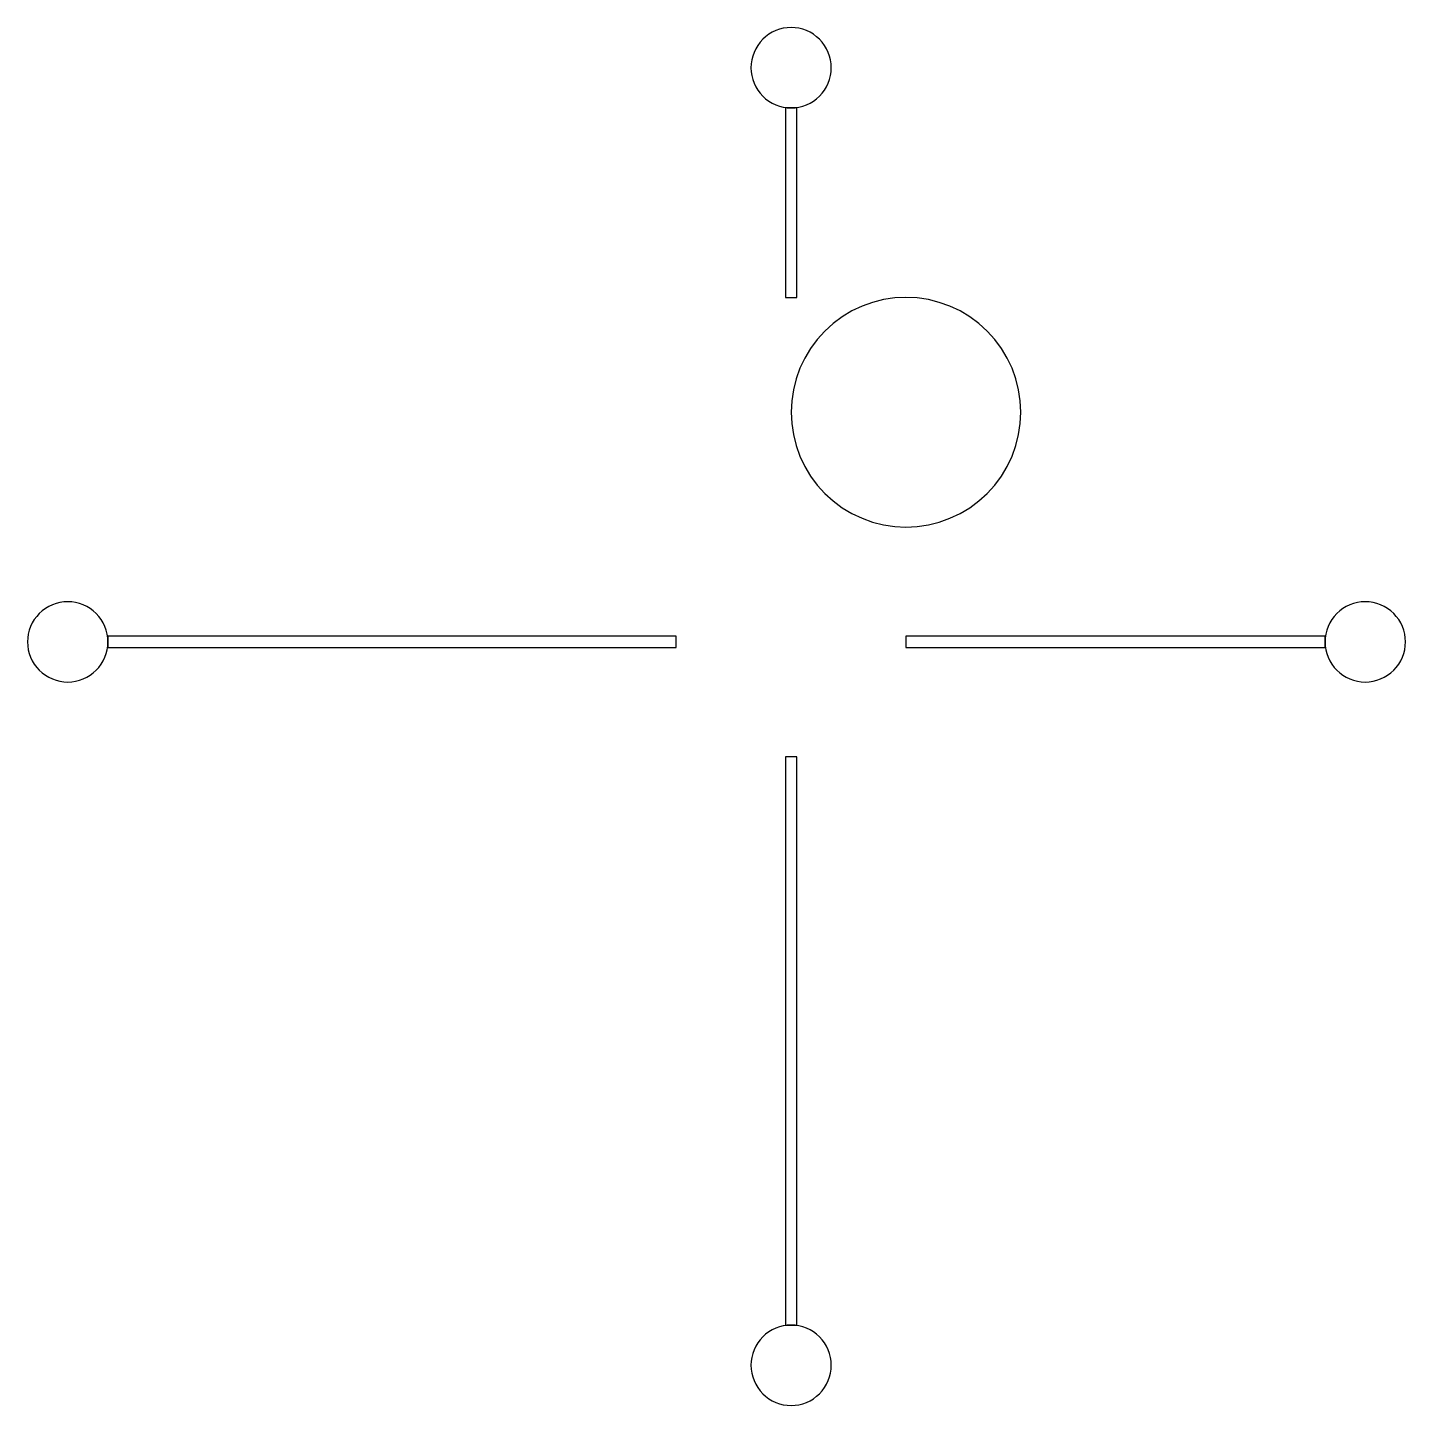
# Model space of a CAD drawing. Header units: millimetres. Extents: x 3.4 to 15.3, y 3.4 to 15.3.
import ezdxf

# ---------------------------------------------------------------- set-up
doc = ezdxf.new("R2010")
doc.units = ezdxf.units.MM
doc.layers.add('PCB_LAYERS', color=7, linetype='CONTINUOUS')

msp = doc.modelspace()

# ---------------------------------------------------------------- linework, layer by layer
at = {"layer": 'PCB_LAYERS', "color": 35, "true_color": 0xb87333}
for points in [[(10.034305, 14.651686), (10.068281, 14.656726), (10.101599, 14.665071), (10.133939, 14.676643), (10.164988, 14.691328), (10.194449, 14.708986), (10.222037, 14.729447), (10.247487, 14.752513), (10.270553, 14.777963), (10.291014, 14.805551), (10.308672, 14.835012), (10.323357, 14.866061), (10.334929, 14.898401), (10.343274, 14.931719), (10.348314, 14.965695), (10.35, 15), (10.348314, 15.034305), (10.343274, 15.068281), (10.334929, 15.101599), (10.323357, 15.133939), (10.308672, 15.164988), (10.291014, 15.194449), (10.270553, 15.222037), (10.247487, 15.247487), (10.222037, 15.270553), (10.194449, 15.291014), (10.164988, 15.308672), (10.133939, 15.323357), (10.101599, 15.334929), (10.068281, 15.343274), (10.034305, 15.348314), (10, 15.35), (9.965695, 15.348314), (9.931719, 15.343274), (9.898401, 15.334929), (9.866061, 15.323357), (9.835012, 15.308672), (9.805551, 15.291014), (9.777963, 15.270553), (9.752513, 15.247487), (9.729447, 15.222037), (9.708986, 15.194449), (9.691328, 15.164988), (9.676643, 15.133939), (9.665071, 15.101599), (9.656726, 15.068281), (9.651686, 15.034305), (9.65, 15), (9.651686, 14.965695), (9.656726, 14.931719), (9.665071, 14.898401), (9.676643, 14.866061), (9.691328, 14.835012), (9.708986, 14.805551), (9.729447, 14.777963), (9.752513, 14.752513), (9.777963, 14.729447), (9.805551, 14.708986), (9.835012, 14.691328), (9.866061, 14.676643), (9.898401, 14.665071), (9.931719, 14.656726), (9.965695, 14.651686), (10, 14.65)], [(10.05, 14.65), (9.95, 14.65), (9.95, 13), (10.05, 13)], [(11.098017, 11.004816), (11.19509, 11.019215), (11.290284, 11.04306), (11.382683, 11.076121), (11.471396, 11.118079), (11.55557, 11.168531), (11.634393, 11.22699), (11.707106, 11.292894), (11.77301, 11.365607), (11.831469, 11.44443), (11.881921, 11.528604), (11.923879, 11.617317), (11.95694, 11.709716), (11.980785, 11.80491), (11.995184, 11.901983), (12, 12), (11.995184, 12.098017), (11.980785, 12.19509), (11.95694, 12.290284), (11.923879, 12.382683), (11.881921, 12.471396), (11.831469, 12.55557), (11.77301, 12.634393), (11.707106, 12.707106), (11.634393, 12.77301), (11.55557, 12.831469), (11.471396, 12.881921), (11.382683, 12.923879), (11.290284, 12.95694), (11.19509, 12.980785), (11.098017, 12.995184), (11, 13), (10.901983, 12.995184), (10.80491, 12.980785), (10.709716, 12.95694), (10.617317, 12.923879), (10.528604, 12.881921), (10.44443, 12.831469), (10.365607, 12.77301), (10.292894, 12.707106), (10.22699, 12.634393), (10.168531, 12.55557), (10.118079, 12.471396), (10.076121, 12.382683), (10.04306, 12.290284), (10.019215, 12.19509), (10.004816, 12.098017), (10, 12), (10.004816, 11.901983), (10.019215, 11.80491), (10.04306, 11.709716), (10.076121, 11.617317), (10.118079, 11.528604), (10.168531, 11.44443), (10.22699, 11.365607), (10.292894, 11.292894), (10.365607, 11.22699), (10.44443, 11.168531), (10.528604, 11.118079), (10.617317, 11.076121), (10.709716, 11.04306), (10.80491, 11.019215), (10.901983, 11.004816), (11, 11)], [(3.734305, 9.651686), (3.768281, 9.656726), (3.801599, 9.665071), (3.833939, 9.676643), (3.864988, 9.691328), (3.894449, 9.708986), (3.922037, 9.729447), (3.947487, 9.752513), (3.970553, 9.777963), (3.991014, 9.805551), (4.008672, 9.835012), (4.023357, 9.866061), (4.034929, 9.898401), (4.043274, 9.931719), (4.048314, 9.965695), (4.05, 10), (4.048314, 10.034305), (4.043274, 10.068281), (4.034929, 10.101599), (4.023357, 10.133939), (4.008672, 10.164988), (3.991014, 10.194449), (3.970553, 10.222037), (3.947487, 10.247487), (3.922037, 10.270553), (3.894449, 10.291014), (3.864988, 10.308672), (3.833939, 10.323357), (3.801599, 10.334929), (3.768281, 10.343274), (3.734305, 10.348314), (3.7, 10.35), (3.665695, 10.348314), (3.631719, 10.343274), (3.598401, 10.334929), (3.566061, 10.323357), (3.535012, 10.308672), (3.505551, 10.291014), (3.477963, 10.270553), (3.452513, 10.247487), (3.429447, 10.222037), (3.408986, 10.194449), (3.391328, 10.164988), (3.376643, 10.133939), (3.365071, 10.101599), (3.356726, 10.068281), (3.351686, 10.034305), (3.35, 10), (3.351686, 9.965695), (3.356726, 9.931719), (3.365071, 9.898401), (3.376643, 9.866061), (3.391328, 9.835012), (3.408986, 9.805551), (3.429447, 9.777963), (3.452513, 9.752513), (3.477963, 9.729447), (3.505551, 9.708986), (3.535012, 9.691328), (3.566061, 9.676643), (3.598401, 9.665071), (3.631719, 9.656726), (3.665695, 9.651686), (3.7, 9.65)], [(15.034305, 9.651686), (15.068281, 9.656726), (15.101599, 9.665071), (15.133939, 9.676643), (15.164988, 9.691328), (15.194449, 9.708986), (15.222037, 9.729447), (15.247487, 9.752513), (15.270553, 9.777963), (15.291014, 9.805551), (15.308672, 9.835012), (15.323357, 9.866061), (15.334929, 9.898401), (15.343274, 9.931719), (15.348314, 9.965695), (15.35, 10), (15.348314, 10.034305), (15.343274, 10.068281), (15.334929, 10.101599), (15.323357, 10.133939), (15.308672, 10.164988), (15.291014, 10.194449), (15.270553, 10.222037), (15.247487, 10.247487), (15.222037, 10.270553), (15.194449, 10.291014), (15.164988, 10.308672), (15.133939, 10.323357), (15.101599, 10.334929), (15.068281, 10.343274), (15.034305, 10.348314), (15, 10.35), (14.965695, 10.348314), (14.931719, 10.343274), (14.898401, 10.334929), (14.866061, 10.323357), (14.835012, 10.308672), (14.805551, 10.291014), (14.777963, 10.270553), (14.752513, 10.247487), (14.729447, 10.222037), (14.708986, 10.194449), (14.691328, 10.164988), (14.676643, 10.133939), (14.665071, 10.101599), (14.656726, 10.068281), (14.651686, 10.034305), (14.65, 10), (14.651686, 9.965695), (14.656726, 9.931719), (14.665071, 9.898401), (14.676643, 9.866061), (14.691328, 9.835012), (14.708986, 9.805551), (14.729447, 9.777963), (14.752513, 9.752513), (14.777963, 9.729447), (14.805551, 9.708986), (14.835012, 9.691328), (14.866061, 9.676643), (14.898401, 9.665071), (14.931719, 9.656726), (14.965695, 9.651686), (15, 9.65)], [(9, 10.05), (4.05, 10.05), (4.05, 9.95), (9, 9.95)], [(14.65, 10.05), (11, 10.05), (11, 9.95), (14.65, 9.95)], [(10.05, 9), (9.95, 9), (9.95, 4.05), (10.05, 4.05)], [(10.034305, 3.351686), (10.068281, 3.356726), (10.101599, 3.365071), (10.133939, 3.376643), (10.164988, 3.391328), (10.194449, 3.408986), (10.222037, 3.429447), (10.247487, 3.452513), (10.270553, 3.477963), (10.291014, 3.505551), (10.308672, 3.535012), (10.323357, 3.566061), (10.334929, 3.598401), (10.343274, 3.631719), (10.348314, 3.665695), (10.35, 3.7), (10.348314, 3.734305), (10.343274, 3.768281), (10.334929, 3.801599), (10.323357, 3.833939), (10.308672, 3.864988), (10.291014, 3.894449), (10.270553, 3.922037), (10.247487, 3.947487), (10.222037, 3.970553), (10.194449, 3.991014), (10.164988, 4.008672), (10.133939, 4.023357), (10.101599, 4.034929), (10.068281, 4.043274), (10.034305, 4.048314), (10, 4.05), (9.965695, 4.048314), (9.931719, 4.043274), (9.898401, 4.034929), (9.866061, 4.023357), (9.835012, 4.008672), (9.805551, 3.991014), (9.777963, 3.970553), (9.752513, 3.947487), (9.729447, 3.922037), (9.708986, 3.894449), (9.691328, 3.864988), (9.676643, 3.833939), (9.665071, 3.801599), (9.656726, 3.768281), (9.651686, 3.734305), (9.65, 3.7), (9.651686, 3.665695), (9.656726, 3.631719), (9.665071, 3.598401), (9.676643, 3.566061), (9.691328, 3.535012), (9.708986, 3.505551), (9.729447, 3.477963), (9.752513, 3.452513), (9.777963, 3.429447), (9.805551, 3.408986), (9.835012, 3.391328), (9.866061, 3.376643), (9.898401, 3.365071), (9.931719, 3.356726), (9.965695, 3.351686), (10, 3.35)]]:
    msp.add_lwpolyline(points, close=True, dxfattribs=at)

doc.saveas('drawing.dxf')
